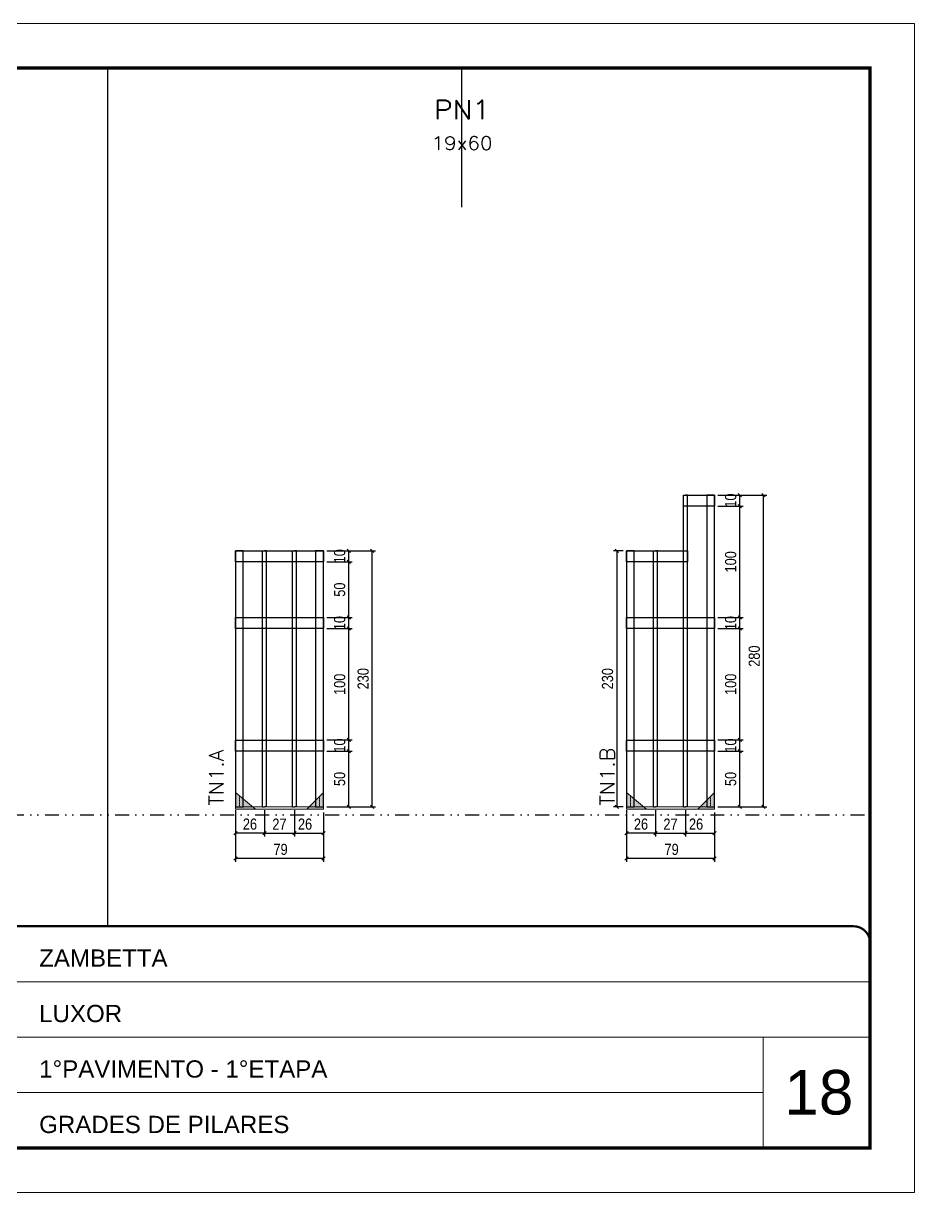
# Model space of a CAD drawing. Extents: x 14400 to 20667, y -21631 to 6985.
# Drawn here: x 16697 to 17497, y 1340 to 2390 of the extents above; entities that cross this region are included whole.
import ezdxf
from ezdxf.enums import TextEntityAlignment as Align

# ---------------------------------------------------------------- set-up
doc = ezdxf.new("R2010")
doc.units = 0
for name, pattern in [('CONTINUO', [0]), ('DASHED', [0.75, 0.5, -0.25]), ('DIVIDE2', [0.625, 0.25, -0.125, 0, -0.125, 0, -0.125]), ('HIDDEN', [0.375, 0.25, -0.125])]:
    doc.linetypes.add(name, pattern=pattern)
for name, color, linetype, lineweight in [('CARIMBO', 255, 'Continuous', 9), ('Folhas', 255, 'Continuous', 9), ('Madeira', 126, 'Continuous', 18), ('Sarr 2.2x7', 40, 'Continuous', 9), ('SARRAFO DE PRESSAO', 251, 'DASHED', 9), ('Texto Seção', 7, 'Continuous', 15)]:
    doc.layers.add(name, color=color, linetype=linetype, lineweight=lineweight)
for name, color, linetype in [('COTA', 241, 'Continuous'), ('Nível', 160, 'Continuous'), ('SARR_2.2x10', 60, 'Continuous'), ('SARR_3.5x7', 81, 'Continuous'), ('SARR_7x7', 40, 'Continuous'), ('Texto de Titulo', 7, 'Continuous'), ('Texto Qtd Sarr', 242, 'Continuous')]:
    doc.layers.add(name, color=color, linetype=linetype)
doc.styles.add('ARIAL', font='arial.ttf')
doc.styles.add('COTA TECNICA', font='techl___.ttf', dxfattribs={"height": 10})
doc.styles.add('REGUA-120', font='ROMANS.shx', dxfattribs={"height": 15})
doc.styles.add('ROMANS', font='romans.shx')
doc.dimstyles.new('PAINEL', dxfattribs={"dimtxt": 10, "dimasz": 3, "dimexe": 3, "dimexo": 3, "dimgap": 3, "dimtad": 1, "dimdec": 1, "dimzin": 12, "dimdsep": 46, "dimtxsty": 'COTA TECNICA', "dimblk1": 'OBLIQUE', "dimblk2": 'OBLIQUE', "dimsah": 1, "dimcen": 0.9, "dimclrd": 4, "dimclre": 4, "dimclrt": 240, "dimadec": 1, "dimazin": 3, "dimtfac": 1, "dimtdec": 1, "dimtmove": 0, "dimatfit": 3, "dimfxl": 1, "dimtolj": 1, "dimtzin": 12, "dimarcsym": 0})

# ---------------------------------------------------------------- blocks, each defined once
blk = doc.blocks.new('9999999999')
at = {"color": 30, "linetype": 'CONTINUO'}
for p, q in [((98564.6, 34379.6), (99584, 34379.6)), ((98564.6, 34329.8), (99488, 34329.8)), ((99584, 34329.8), (99488, 34329.8)), ((99488, 34329.8), (99488, 34230.2)), ((98564.6, 34280), (99488, 34280))]:
    blk.add_line(p, q, dxfattribs=at)
at = {"color": 30, "linetype": 'CONTINUO', "const_width": 2}
blk.add_lwpolyline([(99584, 34230.2), (99584, 34414.4, 0.414214), (99569, 34429.4), (98229, 34429.4, 0.414214), (98214, 34414.4), (98214, 34245.2, 0.414214), (98229, 34230.2), (99584, 34230.2)], format="xyb", dxfattribs=at)
at = {"layer": 'Folhas'}
blk.add_lwpolyline([(98139, 34190.2), (99624, 34190.2), (99624, 35240.2), (98139, 35240.2)], close=True, dxfattribs=at)
at = {"layer": 'Folhas', "color": 30, "const_width": 3}
blk.add_lwpolyline([(98214, 34230.2), (99584, 34230.2), (99584, 35200.2), (98214, 35200.2)], close=True, dxfattribs=at)
at = {"color": 7, "linetype": 'Continuous', "ltscale": 5, "style": 'ARIAL'}
for s, height, p in [('ZAMBETTA', 15.48, (98837.7, 34393.1)), ('LUXOR', 15.48, (98837.7, 34343.3)), ('1°PAVIMENTO - 1°ETAPA', 15.483, (98837.7, 34293.5)), ('GRADES DE PILARES', 15.483, (98837.7, 34243.7))]:
    blk.add_text(s, height=height, dxfattribs=at).set_placement(p)
blk = doc.blocks.new('titulo1')
at = {"layer": 'Defpoints', "color": 252, "linetype": 'HIDDEN', "ltscale": 2}
blk.add_line((0, 0), (0, 125), dxfattribs=at)
at = {"layer": 'Defpoints', "style": 'ROMANS', "oblique": 15}
blk.add_attdef('FOLHA', text='', height=10, dxfattribs=at).set_placement((0, 15.6), align=Align.MIDDLE_CENTER)
at = {"layer": 'Texto Qtd Sarr', "color": 3, "style": 'ROMANS', "oblique": 15}
for tag, height, p in [('TITULO', 17, (0, 71.4)), ('SEÇÃO', 12, (0, 41.5))]:
    blk.add_attdef(tag, text='', height=height, dxfattribs=at).set_placement(p, align=Align.MIDDLE_CENTER)
blk = doc.blocks.new('_Oblique')
at = {"color": 0, "linetype": 'ByBlock', "lineweight": -2}
blk.add_line((-0.5, -0.5), (0.5, 0.5), dxfattribs=at)
blk = doc.blocks.new('*D1282')
at = {"layer": 'COTA', "color": 4, "lineweight": -2, "transparency": 16777216}
for p, q in [((16887, 1668.7), (16887, 1637.5)), ((16966, 1668.7), (16966, 1637.5)), ((16966, 1640.5), (16887, 1640.5))]:
    blk.add_line(p, q, dxfattribs=at)
at = {"layer": 'Defpoints', "color": 0, "transparency": 16777216}
for p in [(16887, 1671.7), (16966, 1671.7), (16887, 1640.5)]:
    blk.add_point(p, dxfattribs=at)
at = {"layer": 'COTA', "color": 4, "lineweight": -2, "transparency": 16777216, "xscale": 3, "yscale": 3, "zscale": 3, "rotation": 180}
blk.add_blockref('_Oblique', (16887, 1640.5), dxfattribs=at)
at = {"layer": 'COTA', "color": 4, "lineweight": -2, "transparency": 16777216, "xscale": 3, "yscale": 3, "zscale": 3}
blk.add_blockref('_Oblique', (16966, 1640.5), dxfattribs=at)
at = {"layer": 'COTA', "color": 240, "transparency": 16777216, "insert": (16927.5, 1648.6), "char_height": 10, "attachment_point": 5, "style": 'COTA TECNICA'}
blk.add_mtext('\\A1;79', dxfattribs=at)
blk = doc.blocks.new('*D1283')
at = {"layer": 'COTA', "color": 4, "lineweight": -2, "transparency": 16777216}
for p, q in [((16887, 1683.9), (16887, 1660.2)), ((16913, 1683.9), (16913, 1660.2)), ((16913, 1663.2), (16887, 1663.2))]:
    blk.add_line(p, q, dxfattribs=at)
at = {"layer": 'Defpoints', "color": 0, "transparency": 16777216}
for p in [(16887, 1686.9), (16913, 1686.9), (16887, 1663.2)]:
    blk.add_point(p, dxfattribs=at)
at = {"layer": 'COTA', "color": 4, "lineweight": -2, "transparency": 16777216, "xscale": 3, "yscale": 3, "zscale": 3, "rotation": 180}
blk.add_blockref('_Oblique', (16887, 1663.2), dxfattribs=at)
at = {"layer": 'COTA', "color": 4, "lineweight": -2, "transparency": 16777216, "xscale": 3, "yscale": 3, "zscale": 3}
blk.add_blockref('_Oblique', (16913, 1663.2), dxfattribs=at)
at = {"layer": 'COTA', "color": 240, "transparency": 16777216, "insert": (16900, 1671.3), "char_height": 10, "attachment_point": 5, "style": 'COTA TECNICA'}
blk.add_mtext('\\A1;26', dxfattribs=at)
blk = doc.blocks.new('*D1284')
at = {"layer": 'COTA', "color": 4, "lineweight": -2, "transparency": 16777216}
for p, q in [((16940, 1683.9), (16940, 1660.2)), ((16966, 1681.7), (16966, 1660.2)), ((16940, 1663.2), (16966, 1663.2))]:
    blk.add_line(p, q, dxfattribs=at)
at = {"layer": 'Defpoints', "color": 0, "transparency": 16777216}
for p in [(16940, 1686.9), (16966, 1684.7), (16966, 1663.2)]:
    blk.add_point(p, dxfattribs=at)
at = {"layer": 'COTA', "color": 4, "lineweight": -2, "transparency": 16777216, "xscale": 3, "yscale": 3, "zscale": 3, "rotation": 180}
blk.add_blockref('_Oblique', (16940, 1663.2), dxfattribs=at)
at = {"layer": 'COTA', "color": 4, "lineweight": -2, "transparency": 16777216, "xscale": 3, "yscale": 3, "zscale": 3}
blk.add_blockref('_Oblique', (16966, 1663.2), dxfattribs=at)
at = {"layer": 'COTA', "color": 240, "transparency": 16777216, "insert": (16949.5, 1671.3), "char_height": 10, "attachment_point": 5, "style": 'COTA TECNICA'}
blk.add_mtext('\\A1;26', dxfattribs=at)
blk = doc.blocks.new('*D1285')
at = {"layer": 'COTA', "color": 4, "lineweight": -2, "transparency": 16777216}
for p, q in [((16969, 1736.9), (16991.7, 1736.9)), ((16988.7, 1686.9), (16988.7, 1736.9)), ((16969, 1686.9), (16991.7, 1686.9))]:
    blk.add_line(p, q, dxfattribs=at)
at = {"layer": 'Defpoints', "color": 0, "transparency": 16777216}
for p in [(16966, 1736.9), (16988.7, 1736.9), (16966, 1686.9)]:
    blk.add_point(p, dxfattribs=at)
at = {"layer": 'COTA', "color": 4, "lineweight": -2, "transparency": 16777216, "xscale": 3, "yscale": 3, "zscale": 3}
for p, rotation in [((16988.7, 1736.9), 90), ((16988.7, 1686.9), 270)]:
    blk.add_blockref('_Oblique', p, dxfattribs=dict(at, rotation=rotation))
at = {"layer": 'COTA', "color": 240, "transparency": 16777216, "insert": (16980.6, 1711.9), "char_height": 10, "attachment_point": 5, "rotation": 90, "style": 'COTA TECNICA'}
blk.add_mtext('\\A1;50', dxfattribs=at)
blk = doc.blocks.new('*D1286')
at = {"layer": 'COTA', "color": 4, "lineweight": -2, "transparency": 16777216}
for p, q in [((16913, 1683.9), (16913, 1660.2)), ((16940, 1683.9), (16940, 1660.2)), ((16913, 1663.2), (16940, 1663.2))]:
    blk.add_line(p, q, dxfattribs=at)
at = {"layer": 'Defpoints', "color": 0, "transparency": 16777216}
for p in [(16913, 1686.9), (16940, 1686.9), (16940, 1663.2)]:
    blk.add_point(p, dxfattribs=at)
at = {"layer": 'COTA', "color": 4, "lineweight": -2, "transparency": 16777216, "xscale": 3, "yscale": 3, "zscale": 3, "rotation": 180}
blk.add_blockref('_Oblique', (16913, 1663.2), dxfattribs=at)
at = {"layer": 'COTA', "color": 4, "lineweight": -2, "transparency": 16777216, "xscale": 3, "yscale": 3, "zscale": 3}
blk.add_blockref('_Oblique', (16940, 1663.2), dxfattribs=at)
at = {"layer": 'COTA', "color": 240, "transparency": 16777216, "insert": (16926.5, 1671.3), "char_height": 10, "attachment_point": 5, "style": 'COTA TECNICA'}
blk.add_mtext('\\A1;27', dxfattribs=at)
blk = doc.blocks.new('*D1287')
at = {"layer": 'COTA', "color": 4, "lineweight": -2, "transparency": 16777216}
for p, q in [((16969, 1746.9), (16991.7, 1746.9)), ((16988.7, 1736.9), (16988.7, 1746.9)), ((16969, 1736.9), (16991.7, 1736.9))]:
    blk.add_line(p, q, dxfattribs=at)
at = {"layer": 'Defpoints', "color": 0, "transparency": 16777216}
for p in [(16966, 1746.9), (16988.7, 1746.9), (16966, 1736.9)]:
    blk.add_point(p, dxfattribs=at)
at = {"layer": 'COTA', "color": 4, "lineweight": -2, "transparency": 16777216, "xscale": 3, "yscale": 3, "zscale": 3}
for p, rotation in [((16988.7, 1746.9), 90), ((16988.7, 1736.9), 270)]:
    blk.add_blockref('_Oblique', p, dxfattribs=dict(at, rotation=rotation))
at = {"layer": 'COTA', "color": 240, "transparency": 16777216, "insert": (16980.6, 1741.9), "char_height": 10, "attachment_point": 5, "rotation": 90, "style": 'COTA TECNICA'}
blk.add_mtext('\\A1;10', dxfattribs=at)
blk = doc.blocks.new('*D1288')
at = {"layer": 'COTA', "color": 4, "lineweight": -2, "transparency": 16777216}
for p, q in [((16969, 1846.9), (16991.7, 1846.9)), ((16988.7, 1746.9), (16988.7, 1846.9)), ((16969, 1746.9), (16991.7, 1746.9))]:
    blk.add_line(p, q, dxfattribs=at)
at = {"layer": 'Defpoints', "color": 0, "transparency": 16777216}
for p in [(16966, 1846.9), (16988.7, 1846.9), (16966, 1746.9)]:
    blk.add_point(p, dxfattribs=at)
at = {"layer": 'COTA', "color": 4, "lineweight": -2, "transparency": 16777216, "xscale": 3, "yscale": 3, "zscale": 3}
for p, rotation in [((16988.7, 1846.9), 90), ((16988.7, 1746.9), 270)]:
    blk.add_blockref('_Oblique', p, dxfattribs=dict(at, rotation=rotation))
at = {"layer": 'COTA', "color": 240, "transparency": 16777216, "insert": (16980.6, 1796.9), "char_height": 10, "attachment_point": 5, "rotation": 90, "style": 'COTA TECNICA'}
blk.add_mtext('\\A1;100', dxfattribs=at)
blk = doc.blocks.new('*D1289')
at = {"layer": 'COTA', "color": 4, "lineweight": -2, "transparency": 16777216}
for p, q in [((16969, 1856.9), (16991.7, 1856.9)), ((16988.7, 1846.9), (16988.7, 1856.9)), ((16969, 1846.9), (16991.7, 1846.9))]:
    blk.add_line(p, q, dxfattribs=at)
at = {"layer": 'Defpoints', "color": 0, "transparency": 16777216}
for p in [(16966, 1856.9), (16988.7, 1856.9), (16966, 1846.9)]:
    blk.add_point(p, dxfattribs=at)
at = {"layer": 'COTA', "color": 4, "lineweight": -2, "transparency": 16777216, "xscale": 3, "yscale": 3, "zscale": 3}
for p, rotation in [((16988.7, 1856.9), 90), ((16988.7, 1846.9), 270)]:
    blk.add_blockref('_Oblique', p, dxfattribs=dict(at, rotation=rotation))
at = {"layer": 'COTA', "color": 240, "transparency": 16777216, "insert": (16980.6, 1851.9), "char_height": 10, "attachment_point": 5, "rotation": 90, "style": 'COTA TECNICA'}
blk.add_mtext('\\A1;10', dxfattribs=at)
blk = doc.blocks.new('*D1290')
at = {"layer": 'COTA', "color": 4, "lineweight": -2, "transparency": 16777216}
for p, q in [((16969, 1906.9), (16991.7, 1906.9)), ((16988.7, 1856.9), (16988.7, 1906.9)), ((16969, 1856.9), (16991.7, 1856.9))]:
    blk.add_line(p, q, dxfattribs=at)
at = {"layer": 'Defpoints', "color": 0, "transparency": 16777216}
for p in [(16966, 1906.9), (16988.7, 1906.9), (16966, 1856.9)]:
    blk.add_point(p, dxfattribs=at)
at = {"layer": 'COTA', "color": 4, "lineweight": -2, "transparency": 16777216, "xscale": 3, "yscale": 3, "zscale": 3}
for p, rotation in [((16988.7, 1906.9), 90), ((16988.7, 1856.9), 270)]:
    blk.add_blockref('_Oblique', p, dxfattribs=dict(at, rotation=rotation))
at = {"layer": 'COTA', "color": 240, "transparency": 16777216, "insert": (16980.6, 1881.9), "char_height": 10, "attachment_point": 5, "rotation": 90, "style": 'COTA TECNICA'}
blk.add_mtext('\\A1;50', dxfattribs=at)
blk = doc.blocks.new('*D1291')
at = {"layer": 'COTA', "color": 4, "lineweight": -2, "transparency": 16777216}
for p, q in [((16969, 1916.9), (16991.7, 1916.9)), ((16988.7, 1906.9), (16988.7, 1916.9)), ((16969, 1906.9), (16991.7, 1906.9))]:
    blk.add_line(p, q, dxfattribs=at)
at = {"layer": 'Defpoints', "color": 0, "transparency": 16777216}
for p in [(16966, 1916.9), (16988.7, 1916.9), (16966, 1906.9)]:
    blk.add_point(p, dxfattribs=at)
at = {"layer": 'COTA', "color": 4, "lineweight": -2, "transparency": 16777216, "xscale": 3, "yscale": 3, "zscale": 3}
for p, rotation in [((16988.7, 1916.9), 90), ((16988.7, 1906.9), 270)]:
    blk.add_blockref('_Oblique', p, dxfattribs=dict(at, rotation=rotation))
at = {"layer": 'COTA', "color": 240, "transparency": 16777216, "insert": (16980.6, 1911.9), "char_height": 10, "attachment_point": 5, "rotation": 90, "style": 'COTA TECNICA'}
blk.add_mtext('\\A1;10', dxfattribs=at)
blk = doc.blocks.new('*D1292')
at = {"layer": 'COTA', "color": 4, "lineweight": -2, "transparency": 16777216}
for p, q in [((16969, 1916.9), (17012.9, 1916.9)), ((17009.9, 1686.9), (17009.9, 1916.9)), ((16969, 1686.9), (17012.9, 1686.9))]:
    blk.add_line(p, q, dxfattribs=at)
at = {"layer": 'Defpoints', "color": 0, "transparency": 16777216}
for p in [(16966, 1916.9), (17009.9, 1916.9), (16966, 1686.9)]:
    blk.add_point(p, dxfattribs=at)
at = {"layer": 'COTA', "color": 4, "lineweight": -2, "transparency": 16777216, "xscale": 3, "yscale": 3, "zscale": 3}
for p, rotation in [((17009.9, 1916.9), 90), ((17009.9, 1686.9), 270)]:
    blk.add_blockref('_Oblique', p, dxfattribs=dict(at, rotation=rotation))
at = {"layer": 'COTA', "color": 240, "transparency": 16777216, "insert": (17001.7, 1801.9), "char_height": 10, "attachment_point": 5, "rotation": 90, "style": 'COTA TECNICA'}
blk.add_mtext('\\A1;230', dxfattribs=at)
blk = doc.blocks.new('*D1293')
at = {"layer": 'COTA', "color": 4, "lineweight": -2, "transparency": 16777216}
for p, q in [((17238.2, 1668.7), (17238.2, 1637.5)), ((17317.2, 1668.7), (17317.2, 1637.5)), ((17317.2, 1640.5), (17238.2, 1640.5))]:
    blk.add_line(p, q, dxfattribs=at)
at = {"layer": 'Defpoints', "color": 0, "transparency": 16777216}
for p in [(17238.2, 1671.7), (17317.2, 1671.7), (17238.2, 1640.5)]:
    blk.add_point(p, dxfattribs=at)
at = {"layer": 'COTA', "color": 4, "lineweight": -2, "transparency": 16777216, "xscale": 3, "yscale": 3, "zscale": 3, "rotation": 180}
blk.add_blockref('_Oblique', (17238.2, 1640.5), dxfattribs=at)
at = {"layer": 'COTA', "color": 4, "lineweight": -2, "transparency": 16777216, "xscale": 3, "yscale": 3, "zscale": 3}
blk.add_blockref('_Oblique', (17317.2, 1640.5), dxfattribs=at)
at = {"layer": 'COTA', "color": 240, "transparency": 16777216, "insert": (17278.7, 1648.6), "char_height": 10, "attachment_point": 5, "style": 'COTA TECNICA'}
blk.add_mtext('\\A1;79', dxfattribs=at)
blk = doc.blocks.new('*D1294')
at = {"layer": 'COTA', "color": 4, "lineweight": -2, "transparency": 16777216}
for p, q in [((17238.2, 1683.9), (17238.2, 1660.2)), ((17264.2, 1683.9), (17264.2, 1660.2)), ((17264.2, 1663.2), (17238.2, 1663.2))]:
    blk.add_line(p, q, dxfattribs=at)
at = {"layer": 'Defpoints', "color": 0, "transparency": 16777216}
for p in [(17238.2, 1686.9), (17264.2, 1686.9), (17238.2, 1663.2)]:
    blk.add_point(p, dxfattribs=at)
at = {"layer": 'COTA', "color": 4, "lineweight": -2, "transparency": 16777216, "xscale": 3, "yscale": 3, "zscale": 3, "rotation": 180}
blk.add_blockref('_Oblique', (17238.2, 1663.2), dxfattribs=at)
at = {"layer": 'COTA', "color": 4, "lineweight": -2, "transparency": 16777216, "xscale": 3, "yscale": 3, "zscale": 3}
blk.add_blockref('_Oblique', (17264.2, 1663.2), dxfattribs=at)
at = {"layer": 'COTA', "color": 240, "transparency": 16777216, "insert": (17251.2, 1671.3), "char_height": 10, "attachment_point": 5, "style": 'COTA TECNICA'}
blk.add_mtext('\\A1;26', dxfattribs=at)
blk = doc.blocks.new('*D1295')
at = {"layer": 'COTA', "color": 4, "lineweight": -2, "transparency": 16777216}
for p, q in [((17291.2, 1683.9), (17291.2, 1660.2)), ((17317.2, 1681.7), (17317.2, 1660.2)), ((17291.2, 1663.2), (17317.2, 1663.2))]:
    blk.add_line(p, q, dxfattribs=at)
at = {"layer": 'Defpoints', "color": 0, "transparency": 16777216}
for p in [(17291.2, 1686.9), (17317.2, 1684.7), (17317.2, 1663.2)]:
    blk.add_point(p, dxfattribs=at)
at = {"layer": 'COTA', "color": 4, "lineweight": -2, "transparency": 16777216, "xscale": 3, "yscale": 3, "zscale": 3, "rotation": 180}
blk.add_blockref('_Oblique', (17291.2, 1663.2), dxfattribs=at)
at = {"layer": 'COTA', "color": 4, "lineweight": -2, "transparency": 16777216, "xscale": 3, "yscale": 3, "zscale": 3}
blk.add_blockref('_Oblique', (17317.2, 1663.2), dxfattribs=at)
at = {"layer": 'COTA', "color": 240, "transparency": 16777216, "insert": (17300.7, 1671.3), "char_height": 10, "attachment_point": 5, "style": 'COTA TECNICA'}
blk.add_mtext('\\A1;26', dxfattribs=at)
blk = doc.blocks.new('*D1296')
at = {"layer": 'COTA', "color": 4, "lineweight": -2, "transparency": 16777216}
for p, q in [((17320.2, 1736.9), (17342.9, 1736.9)), ((17339.9, 1686.9), (17339.9, 1736.9)), ((17320.2, 1686.9), (17342.9, 1686.9))]:
    blk.add_line(p, q, dxfattribs=at)
at = {"layer": 'Defpoints', "color": 0, "transparency": 16777216}
for p in [(17317.2, 1736.9), (17339.9, 1736.9), (17317.2, 1686.9)]:
    blk.add_point(p, dxfattribs=at)
at = {"layer": 'COTA', "color": 4, "lineweight": -2, "transparency": 16777216, "xscale": 3, "yscale": 3, "zscale": 3}
for p, rotation in [((17339.9, 1736.9), 90), ((17339.9, 1686.9), 270)]:
    blk.add_blockref('_Oblique', p, dxfattribs=dict(at, rotation=rotation))
at = {"layer": 'COTA', "color": 240, "transparency": 16777216, "insert": (17331.8, 1711.9), "char_height": 10, "attachment_point": 5, "rotation": 90, "style": 'COTA TECNICA'}
blk.add_mtext('\\A1;50', dxfattribs=at)
blk = doc.blocks.new('*D1297')
at = {"layer": 'COTA', "color": 4, "lineweight": -2, "transparency": 16777216}
for p, q in [((17264.2, 1683.9), (17264.2, 1660.2)), ((17291.2, 1683.9), (17291.2, 1660.2)), ((17264.2, 1663.2), (17291.2, 1663.2))]:
    blk.add_line(p, q, dxfattribs=at)
at = {"layer": 'Defpoints', "color": 0, "transparency": 16777216}
for p in [(17264.2, 1686.9), (17291.2, 1686.9), (17291.2, 1663.2)]:
    blk.add_point(p, dxfattribs=at)
at = {"layer": 'COTA', "color": 4, "lineweight": -2, "transparency": 16777216, "xscale": 3, "yscale": 3, "zscale": 3, "rotation": 180}
blk.add_blockref('_Oblique', (17264.2, 1663.2), dxfattribs=at)
at = {"layer": 'COTA', "color": 4, "lineweight": -2, "transparency": 16777216, "xscale": 3, "yscale": 3, "zscale": 3}
blk.add_blockref('_Oblique', (17291.2, 1663.2), dxfattribs=at)
at = {"layer": 'COTA', "color": 240, "transparency": 16777216, "insert": (17277.7, 1671.3), "char_height": 10, "attachment_point": 5, "style": 'COTA TECNICA'}
blk.add_mtext('\\A1;27', dxfattribs=at)
blk = doc.blocks.new('*D1298')
at = {"layer": 'COTA', "color": 4, "lineweight": -2, "transparency": 16777216}
for p, q in [((17320.2, 1746.9), (17342.9, 1746.9)), ((17339.9, 1736.9), (17339.9, 1746.9)), ((17320.2, 1736.9), (17342.9, 1736.9))]:
    blk.add_line(p, q, dxfattribs=at)
at = {"layer": 'Defpoints', "color": 0, "transparency": 16777216}
for p in [(17317.2, 1746.9), (17339.9, 1746.9), (17317.2, 1736.9)]:
    blk.add_point(p, dxfattribs=at)
at = {"layer": 'COTA', "color": 4, "lineweight": -2, "transparency": 16777216, "xscale": 3, "yscale": 3, "zscale": 3}
for p, rotation in [((17339.9, 1746.9), 90), ((17339.9, 1736.9), 270)]:
    blk.add_blockref('_Oblique', p, dxfattribs=dict(at, rotation=rotation))
at = {"layer": 'COTA', "color": 240, "transparency": 16777216, "insert": (17331.8, 1741.9), "char_height": 10, "attachment_point": 5, "rotation": 90, "style": 'COTA TECNICA'}
blk.add_mtext('\\A1;10', dxfattribs=at)
blk = doc.blocks.new('*D1299')
at = {"layer": 'COTA', "color": 4, "lineweight": -2, "transparency": 16777216}
for p, q in [((17320.2, 1846.9), (17342.9, 1846.9)), ((17339.9, 1746.9), (17339.9, 1846.9)), ((17320.2, 1746.9), (17342.9, 1746.9))]:
    blk.add_line(p, q, dxfattribs=at)
at = {"layer": 'Defpoints', "color": 0, "transparency": 16777216}
for p in [(17317.2, 1846.9), (17339.9, 1846.9), (17317.2, 1746.9)]:
    blk.add_point(p, dxfattribs=at)
at = {"layer": 'COTA', "color": 4, "lineweight": -2, "transparency": 16777216, "xscale": 3, "yscale": 3, "zscale": 3}
for p, rotation in [((17339.9, 1846.9), 90), ((17339.9, 1746.9), 270)]:
    blk.add_blockref('_Oblique', p, dxfattribs=dict(at, rotation=rotation))
at = {"layer": 'COTA', "color": 240, "transparency": 16777216, "insert": (17331.8, 1796.9), "char_height": 10, "attachment_point": 5, "rotation": 90, "style": 'COTA TECNICA'}
blk.add_mtext('\\A1;100', dxfattribs=at)
blk = doc.blocks.new('*D1300')
at = {"layer": 'COTA', "color": 4, "lineweight": -2, "transparency": 16777216}
for p, q in [((17320.2, 1856.9), (17342.9, 1856.9)), ((17339.9, 1846.9), (17339.9, 1856.9)), ((17320.2, 1846.9), (17342.9, 1846.9))]:
    blk.add_line(p, q, dxfattribs=at)
at = {"layer": 'Defpoints', "color": 0, "transparency": 16777216}
for p in [(17317.2, 1856.9), (17339.9, 1856.9), (17317.2, 1846.9)]:
    blk.add_point(p, dxfattribs=at)
at = {"layer": 'COTA', "color": 4, "lineweight": -2, "transparency": 16777216, "xscale": 3, "yscale": 3, "zscale": 3}
for p, rotation in [((17339.9, 1856.9), 90), ((17339.9, 1846.9), 270)]:
    blk.add_blockref('_Oblique', p, dxfattribs=dict(at, rotation=rotation))
at = {"layer": 'COTA', "color": 240, "transparency": 16777216, "insert": (17331.8, 1851.9), "char_height": 10, "attachment_point": 5, "rotation": 90, "style": 'COTA TECNICA'}
blk.add_mtext('\\A1;10', dxfattribs=at)
blk = doc.blocks.new('*D1301')
at = {"layer": 'COTA', "color": 4, "lineweight": -2, "transparency": 16777216}
for p, q in [((17320.2, 1956.9), (17342.9, 1956.9)), ((17339.9, 1856.9), (17339.9, 1956.9)), ((17320.2, 1856.9), (17342.9, 1856.9))]:
    blk.add_line(p, q, dxfattribs=at)
at = {"layer": 'Defpoints', "color": 0, "transparency": 16777216}
for p in [(17317.2, 1956.9), (17339.9, 1956.9), (17317.2, 1856.9)]:
    blk.add_point(p, dxfattribs=at)
at = {"layer": 'COTA', "color": 4, "lineweight": -2, "transparency": 16777216, "xscale": 3, "yscale": 3, "zscale": 3}
for p, rotation in [((17339.9, 1956.9), 90), ((17339.9, 1856.9), 270)]:
    blk.add_blockref('_Oblique', p, dxfattribs=dict(at, rotation=rotation))
at = {"layer": 'COTA', "color": 240, "transparency": 16777216, "insert": (17331.8, 1906.9), "char_height": 10, "attachment_point": 5, "rotation": 90, "style": 'COTA TECNICA'}
blk.add_mtext('\\A1;100', dxfattribs=at)
blk = doc.blocks.new('*D1302')
at = {"layer": 'COTA', "color": 4, "lineweight": -2, "transparency": 16777216}
for p, q in [((17320.2, 1966.9), (17342.9, 1966.9)), ((17339.9, 1956.9), (17339.9, 1966.9)), ((17320.2, 1956.9), (17342.9, 1956.9))]:
    blk.add_line(p, q, dxfattribs=at)
at = {"layer": 'Defpoints', "color": 0, "transparency": 16777216}
for p in [(17317.2, 1966.9), (17339.9, 1966.9), (17317.2, 1956.9)]:
    blk.add_point(p, dxfattribs=at)
at = {"layer": 'COTA', "color": 4, "lineweight": -2, "transparency": 16777216, "xscale": 3, "yscale": 3, "zscale": 3}
for p, rotation in [((17339.9, 1966.9), 90), ((17339.9, 1956.9), 270)]:
    blk.add_blockref('_Oblique', p, dxfattribs=dict(at, rotation=rotation))
at = {"layer": 'COTA', "color": 240, "transparency": 16777216, "insert": (17331.8, 1961.9), "char_height": 10, "attachment_point": 5, "rotation": 90, "style": 'COTA TECNICA'}
blk.add_mtext('\\A1;10', dxfattribs=at)
blk = doc.blocks.new('*D1303')
at = {"layer": 'COTA', "color": 4, "lineweight": -2, "transparency": 16777216}
for p, q in [((17320.2, 1966.9), (17364.1, 1966.9)), ((17361.1, 1686.9), (17361.1, 1966.9)), ((17320.2, 1686.9), (17364.1, 1686.9))]:
    blk.add_line(p, q, dxfattribs=at)
at = {"layer": 'Defpoints', "color": 0, "transparency": 16777216}
for p in [(17317.2, 1966.9), (17361.1, 1966.9), (17317.2, 1686.9)]:
    blk.add_point(p, dxfattribs=at)
at = {"layer": 'COTA', "color": 4, "lineweight": -2, "transparency": 16777216, "xscale": 3, "yscale": 3, "zscale": 3}
for p, rotation in [((17361.1, 1966.9), 90), ((17361.1, 1686.9), 270)]:
    blk.add_blockref('_Oblique', p, dxfattribs=dict(at, rotation=rotation))
at = {"layer": 'COTA', "color": 240, "transparency": 16777216, "insert": (17353, 1822.2), "char_height": 10, "attachment_point": 5, "rotation": 90, "style": 'COTA TECNICA'}
blk.add_mtext('\\A1;280', dxfattribs=at)
blk = doc.blocks.new('*D1304')
at = {"layer": 'COTA', "color": 4, "lineweight": -2, "transparency": 16777216}
for p, q in [((17235.2, 1916.9), (17226.4, 1916.9)), ((17229.4, 1916.9), (17229.4, 1686.9)), ((17235.2, 1686.9), (17226.4, 1686.9))]:
    blk.add_line(p, q, dxfattribs=at)
at = {"layer": 'Defpoints', "color": 0, "transparency": 16777216}
for p in [(17238.2, 1916.9), (17229.4, 1686.9), (17238.2, 1686.9)]:
    blk.add_point(p, dxfattribs=at)
at = {"layer": 'COTA', "color": 4, "lineweight": -2, "transparency": 16777216, "xscale": 3, "yscale": 3, "zscale": 3}
for p, rotation in [((17229.4, 1916.9), 90), ((17229.4, 1686.9), 270)]:
    blk.add_blockref('_Oblique', p, dxfattribs=dict(at, rotation=rotation))
at = {"layer": 'COTA', "color": 240, "transparency": 16777216, "insert": (17221.2, 1801.9), "char_height": 10, "attachment_point": 5, "rotation": 90, "style": 'COTA TECNICA'}
blk.add_mtext('\\A1;230', dxfattribs=at)

msp = doc.modelspace()

# ---------------------------------------------------------------- hatches: boundary and pattern name
at = {"layer": 'Madeira'}
h = msp.add_hatch(color=252, dxfattribs=at)
h.dxf.hatch_style = 2
h.paths.add_polyline_path([(16886.97, 1699.71), (16886.97, 1684.71), (16904.97, 1684.71)])
h = msp.add_hatch(color=252, dxfattribs=at)
h.dxf.hatch_style = 2
h.paths.add_polyline_path([(16965.97, 1699.71), (16965.97, 1684.71), (16950.97, 1684.71)])
h = msp.add_hatch(color=252, dxfattribs=at)
h.dxf.hatch_style = 2
h.paths.add_polyline_path([(17238.22, 1699.71), (17238.22, 1684.71), (17256.22, 1684.71)])
h = msp.add_hatch(color=252, dxfattribs=at)
h.dxf.hatch_style = 2
h.paths.add_polyline_path([(17317.22, 1699.71), (17317.22, 1684.71), (17302.22, 1684.71)])

# ---------------------------------------------------------------- linework, layer by layer
at = {"layer": 'COTA'}
msp.add_line((16771.97, 2350.43), (16771.97, 1579.67), dxfattribs=at)
at = {"layer": 'Madeira', "color": 1, "linetype": 'HIDDEN'}
for p, q in [((16890.47, 1696.21), (16890.47, 1686.91)), ((16890.47, 1696.21), (16890.47, 1686.91)), ((16893.97, 1692.71), (16893.97, 1686.91)), ((16962.47, 1696.21), (16962.47, 1686.91)), ((16962.47, 1696.21), (16962.47, 1686.91)), ((17241.72, 1696.21), (17241.72, 1686.91)), ((17241.72, 1696.21), (17241.72, 1686.91)), ((17245.22, 1692.71), (17245.22, 1686.91)), ((17313.72, 1696.21), (17313.72, 1686.91)), ((17313.72, 1696.21), (17313.72, 1686.91)), ((16896.8, 1686.91), (16886.97, 1686.91)), ((16896.8, 1686.91), (16886.97, 1686.91)), ((16902.77, 1686.91), (16886.97, 1686.91)), ((16953.17, 1686.91), (16965.97, 1686.91)), ((16956.14, 1686.91), (16965.97, 1686.91)), ((16956.14, 1686.91), (16965.97, 1686.91)), ((17248.05, 1686.91), (17238.22, 1686.91)), ((17248.05, 1686.91), (17238.22, 1686.91)), ((17254.02, 1686.91), (17238.22, 1686.91)), ((17304.42, 1686.91), (17317.22, 1686.91)), ((17307.39, 1686.91), (17317.22, 1686.91)), ((17307.39, 1686.91), (17317.22, 1686.91))]:
    msp.add_line(p, q, dxfattribs=at)
at = {"layer": 'Madeira'}
for p, q in [((16886.97, 1686.91), (16886.97, 1684.71)), ((16886.97, 1686.91), (16886.97, 1684.71)), ((16886.97, 1686.91), (16886.97, 1684.71)), ((17238.22, 1686.91), (17238.22, 1684.71)), ((17238.22, 1686.91), (17238.22, 1684.71)), ((17238.22, 1686.91), (17238.22, 1684.71))]:
    msp.add_line(p, q, dxfattribs=at)
at = {"layer": 'Madeira', "color": 0}
for points in [[(16886.97, 1699.71), (16886.97, 1684.71), (16904.97, 1684.71), (16886.97, 1699.71)], [(16965.97, 1699.71), (16965.97, 1684.71), (16950.97, 1684.71), (16965.97, 1699.71)], [(17238.22, 1699.71), (17238.22, 1684.71), (17256.22, 1684.71), (17238.22, 1699.71)], [(17317.22, 1699.71), (17317.22, 1684.71), (17302.22, 1684.71), (17317.22, 1699.71)]]:
    msp.add_lwpolyline(points, dxfattribs=at)
at = {"layer": 'Nível', "color": 4, "linetype": 'DIVIDE2', "ltscale": 50}
msp.add_line((16086.97, 1679.71), (17456.97, 1679.71), dxfattribs=at)
at = {"layer": 'Sarr 2.2x7'}
for points in [[(16965.97, 1686.91), (16886.97, 1686.91), (16886.97, 1684.71), (16965.97, 1684.71)], [(17317.22, 1686.91), (17238.22, 1686.91), (17238.22, 1684.71), (17317.22, 1684.71)]]:
    msp.add_lwpolyline(points, close=True, dxfattribs=at)
at = {"layer": 'SARR_2.2x10'}
for points in [[(17289.47, 1966.87), (17317.22, 1966.87), (17317.22, 1956.87), (17289.47, 1956.87)], [(16886.97, 1916.87), (16965.97, 1916.87), (16965.97, 1906.87), (16886.97, 1906.88)], [(17238.22, 1916.87), (17292.97, 1916.87), (17292.97, 1906.87), (17238.22, 1906.87)], [(16886.97, 1856.88), (16965.97, 1856.87), (16965.97, 1846.87), (16886.97, 1846.88)], [(17238.22, 1856.88), (17317.22, 1856.87), (17317.22, 1846.87), (17238.22, 1846.88)], [(16886.97, 1746.88), (16965.97, 1746.87), (16965.97, 1736.87), (16886.97, 1736.88)], [(17238.22, 1746.88), (17317.22, 1746.87), (17317.22, 1736.87), (17238.22, 1736.88)]]:
    msp.add_lwpolyline(points, close=True, dxfattribs=at)
at = {"layer": 'SARR_3.5x7'}
for p, q in [((17289.47, 1686.91), (17289.47, 1966.87)), ((17289.47, 1966.87), (17291.22, 1966.87)), ((17292.97, 1966.87), (17291.22, 1966.87)), ((17292.97, 1686.91), (17292.97, 1966.87)), ((16911.22, 1686.91), (16911.22, 1916.87)), ((16911.22, 1916.87), (16912.97, 1916.87)), ((16914.72, 1916.87), (16912.97, 1916.87)), ((16914.72, 1686.91), (16914.72, 1916.87)), ((16938.22, 1686.91), (16938.22, 1916.87)), ((16938.22, 1916.87), (16939.97, 1916.87)), ((16941.72, 1916.87), (16939.97, 1916.87)), ((16941.72, 1686.91), (16941.72, 1916.87)), ((17262.47, 1686.91), (17262.47, 1916.87)), ((17262.47, 1916.87), (17264.22, 1916.87)), ((17265.97, 1916.87), (17264.22, 1916.87)), ((17265.97, 1686.91), (17265.97, 1916.87)), ((16911.22, 1686.91), (16912.97, 1686.91)), ((16914.72, 1686.91), (16912.97, 1686.91)), ((16938.22, 1686.91), (16939.97, 1686.91)), ((16941.72, 1686.91), (16939.97, 1686.91)), ((17262.47, 1686.91), (17264.22, 1686.91)), ((17265.97, 1686.91), (17264.22, 1686.91)), ((17289.47, 1686.91), (17291.22, 1686.91)), ((17292.97, 1686.91), (17291.22, 1686.91))]:
    msp.add_line(p, q, dxfattribs=at)
at = {"layer": 'SARR_7x7'}
for points in [[(17310.22, 1686.91), (17317.22, 1686.91), (17317.22, 1966.87), (17310.22, 1966.87)], [(16886.97, 1686.91), (16893.97, 1686.91), (16893.97, 1916.87), (16886.97, 1916.87)], [(16958.97, 1686.91), (16965.97, 1686.91), (16965.97, 1916.87), (16958.97, 1916.87)], [(17238.22, 1686.91), (17245.22, 1686.91), (17245.22, 1916.87), (17238.22, 1916.87)]]:
    msp.add_lwpolyline(points, close=True, dxfattribs=at)

# ---------------------------------------------------------------- block references
at = {"layer": 'SARRAFO DE PRESSAO', "color": 6, "linetype": 'ByBlock'}
msp.add_blockref('9999999999', (-82127.01, -32849.78), dxfattribs=at)
at = {"layer": 'Texto Seção'}
ref = msp.add_blockref('titulo1', (17090.44, 2225.43), dxfattribs=at)
ref.add_attrib('TITULO', 'PN1', dxfattribs={"layer": 'Texto de Titulo', "color": 7, "height": 17, "style": 'ROMANS', "width": 1.1}).set_placement((17090.44, 2312.93), align=Align.MIDDLE_CENTER)
ref.add_attrib('SEÇÃO', '19x60', dxfattribs={"layer": 'Texto de Titulo', "color": 7, "height": 12, "style": 'ROMANS', "width": 1.1}).set_placement((17090.44, 2282.93), align=Align.MIDDLE_CENTER)

# ---------------------------------------------------------------- texts
at = {"layer": 'CARIMBO', "style": 'ARIAL'}
msp.add_text('18', height=40, dxfattribs=at).set_placement((17379.83, 1410.57))
at = {"layer": 'Texto Seção', "style": 'REGUA-120', "width": 1.05}
for s, p in [('TN1.A', (16876.29, 1688.01)), ('TN1.B', (17227.54, 1688.01))]:
    msp.add_text(s, height=13, rotation=90, dxfattribs=at).set_placement(p)

# ---------------------------------------------------------------- dimensions: what is measured, and where the dimension line sits
at = {"layer": 'COTA'}
for base, p1, p2, angle, picture, middle in [((17339.92, 1966.91), (17317.22, 1956.91), (17317.22, 1966.91), 90, '*D1302', (17339.92, 1961.91)), ((17361.14, 1966.87), (17317.22, 1686.87), (17317.22, 1966.87), 90, '*D1303', (17361.14, 1822.17)), ((16988.67, 1916.91), (16965.97, 1906.91), (16965.97, 1916.91), 90, '*D1291', (16988.67, 1911.91)), ((17009.88, 1916.87), (16965.97, 1686.87), (16965.97, 1916.87), 90, '*D1292', (17009.88, 1801.87)), ((16988.67, 1856.91), (16965.97, 1846.91), (16965.97, 1856.91), 90, '*D1289', (16988.67, 1851.91)), ((17339.92, 1856.91), (17317.22, 1846.91), (17317.22, 1856.91), 90, '*D1300', (17339.92, 1851.91)), ((16988.67, 1746.91), (16965.97, 1736.91), (16965.97, 1746.91), 90, '*D1287', (16988.67, 1741.91)), ((17339.92, 1746.91), (17317.22, 1736.91), (17317.22, 1746.91), 90, '*D1298', (17339.92, 1741.91)), ((16886.97, 1640.53), (16965.97, 1671.71), (16886.97, 1671.71), 180, '*D1282', (16927.47, 1640.53)), ((17238.22, 1640.53), (17317.22, 1671.71), (17238.22, 1671.71), 180, '*D1293', (17278.72, 1640.53))]:
    dim = msp.add_linear_dim(base=base, p1=p1, p2=p2, angle=angle, dimstyle='PAINEL', override={"dimtmove": 1}, dxfattribs=at)
    dim.commit()
    dim.dimension.update_dxf_attribs({"geometry": picture, "text_midpoint": middle, "dimtype": 160})
for base, p1, p2, angle, picture, middle in [((17339.92, 1956.91), (17317.22, 1856.91), (17317.22, 1956.91), 90, '*D1301', (17331.82, 1906.91)), ((16988.67, 1906.91), (16965.97, 1856.91), (16965.97, 1906.91), 90, '*D1290', (16980.56, 1881.91)), ((16988.67, 1846.91), (16965.97, 1746.91), (16965.97, 1846.91), 90, '*D1288', (16980.56, 1796.91)), ((17339.92, 1846.91), (17317.22, 1746.91), (17317.22, 1846.91), 90, '*D1299', (17331.82, 1796.91)), ((16988.67, 1736.91), (16965.97, 1686.91), (16965.97, 1736.91), 90, '*D1285', (16980.56, 1711.91)), ((17339.92, 1736.91), (17317.22, 1686.91), (17317.22, 1736.91), 90, '*D1296', (17331.81, 1711.91)), ((16886.97, 1663.21), (16912.97, 1686.91), (16886.97, 1686.91), 180, '*D1283', (16899.97, 1671.31)), ((17238.22, 1663.21), (17264.22, 1686.91), (17238.22, 1686.91), 180, '*D1294', (17251.22, 1671.31))]:
    dim = msp.add_linear_dim(base=base, p1=p1, p2=p2, angle=angle, dimstyle='PAINEL', override={"dimtmove": 1}, dxfattribs=at)
    dim.commit()
    dim.dimension.update_dxf_attribs({"geometry": picture, "text_midpoint": middle})
dim = msp.add_linear_dim(base=(17229.42, 1686.91), p1=(17238.22, 1916.87), p2=(17238.22, 1686.91), angle=90, dimstyle='PAINEL', dxfattribs=at)
dim.commit()
dim.dimension.update_dxf_attribs({"geometry": '*D1304', "text_midpoint": (17221.2, 1801.89)})
for base, p1, p2, picture, middle in [((16939.97, 1663.21), (16912.97, 1686.91), (16939.97, 1686.91), '*D1286', (16926.47, 1671.28)), ((17291.22, 1663.21), (17264.22, 1686.91), (17291.22, 1686.91), '*D1297', (17277.72, 1671.28))]:
    dim = msp.add_linear_dim(base=base, p1=p1, p2=p2, dimstyle='PAINEL', override={"dimtmove": 1}, dxfattribs=at)
    dim.commit()
    dim.dimension.update_dxf_attribs({"geometry": picture, "text_midpoint": middle})
for base, p1, p2, picture, middle in [((16965.97, 1663.21), (16939.97, 1686.91), (16965.97, 1684.71), '*D1284', (16949.47, 1663.21)), ((17317.22, 1663.21), (17291.22, 1686.91), (17317.22, 1684.71), '*D1295', (17300.72, 1663.21))]:
    dim = msp.add_linear_dim(base=base, p1=p1, p2=p2, dimstyle='PAINEL', override={"dimtmove": 1}, dxfattribs=at)
    dim.commit()
    dim.dimension.update_dxf_attribs({"geometry": picture, "text_midpoint": middle, "dimtype": 160})

doc.saveas('drawing.dxf')
